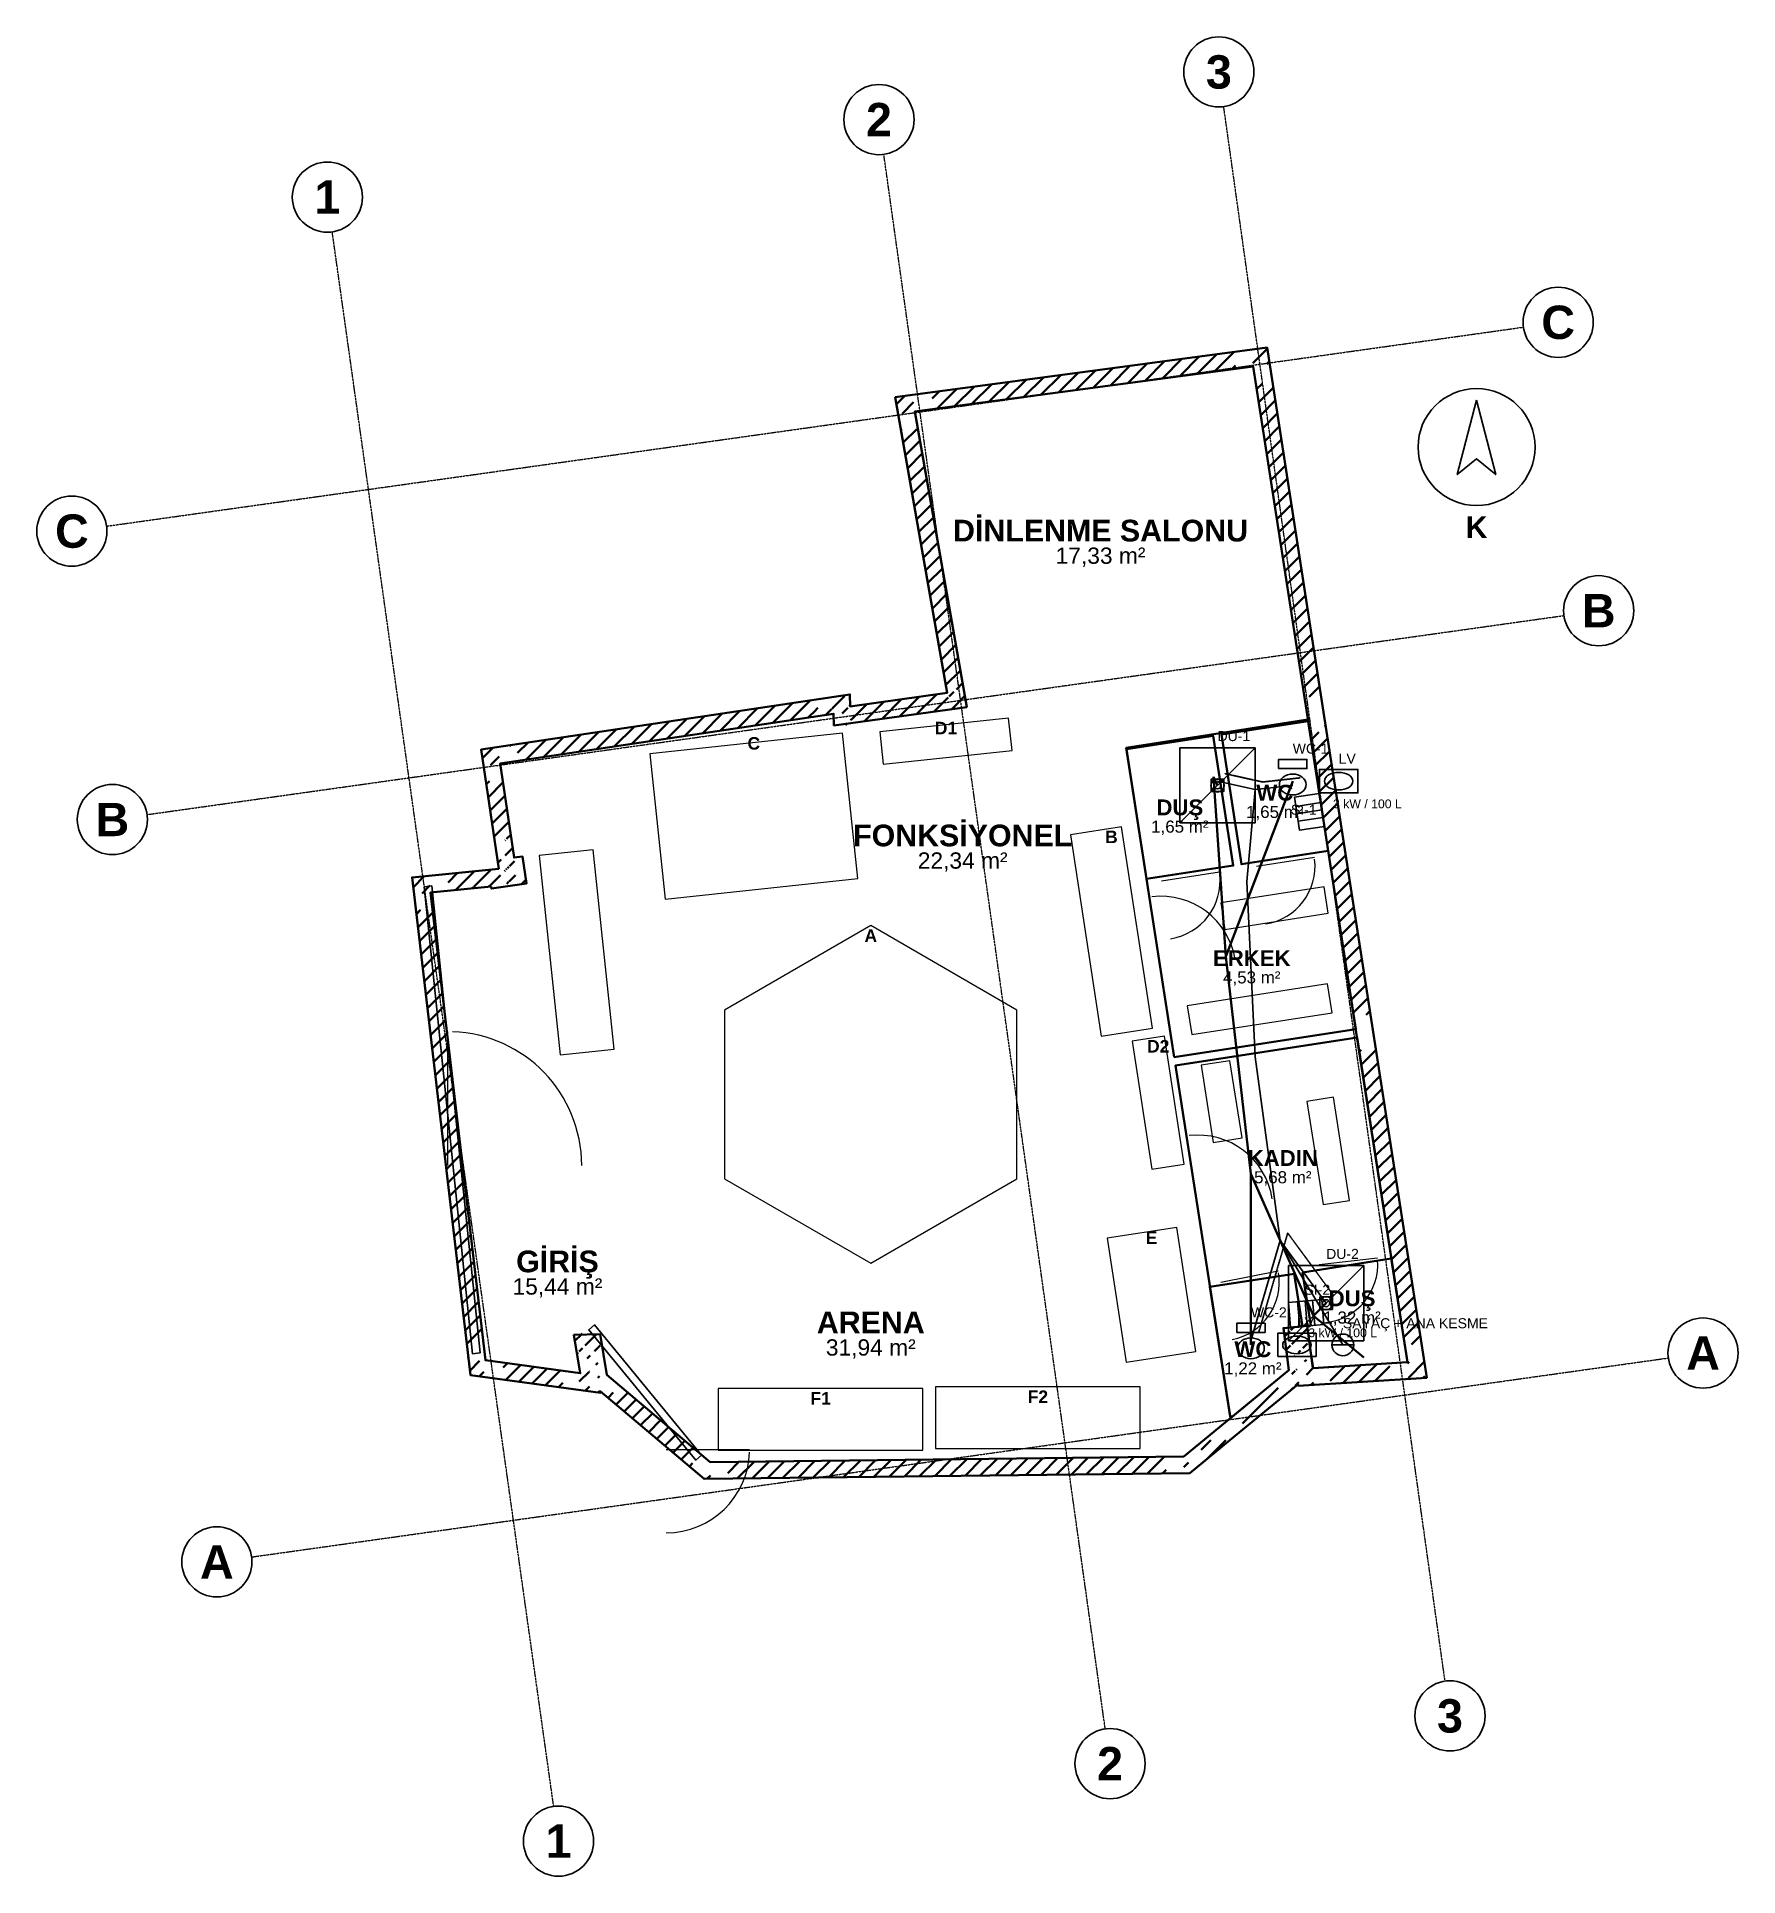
# Model space of a CAD drawing. Header units: millimetres. Extents: x -4681 to 15681, y -5011 to 17012.
import ezdxf
from ezdxf.enums import TextEntityAlignment as Align

# ---------------------------------------------------------------- set-up
doc = ezdxf.new("R2010")
doc.units = ezdxf.units.MM
doc.linetypes.add('DASHDOT', pattern=[3.556, 2.54, -0.508, 0, -0.508])
doc.linetypes.add('DASHED', pattern=[1.524, 1.27, -0.254])
for name, color, linetype, lineweight in [('A-CEPHE', 5, 'Continuous', 25), ('A-DUVAR-MEVCUT', 8, 'Continuous', 35), ('A-DUVAR-YENI', 1, 'Continuous', 35), ('A-EKIPMAN', 9, 'Continuous', 18), ('A-KAPI', 8, 'Continuous', 18), ('A-MOBILYA', 9, 'Continuous', 18), ('A-YAZI', 7, 'Continuous', 13), ('G-AKS-BALON', 8, 'Continuous', 25), ('G-AKS-HAT', 8, 'DASHDOT', 18), ('G-KUZEY', 7, 'Continuous', 25), ('M-SIHHI-CIHAZ', 8, 'Continuous', 25), ('M-SIHHI-PIS', 8, 'Continuous', 35), ('M-SIHHI-SICAK', 30, 'DASHED', 25), ('M-SIHHI-TEMIZ', 5, 'Continuous', 25)]:
    doc.layers.add(name, color=color, linetype=linetype, lineweight=lineweight)
doc.styles.add('GYM', font='arial.ttf')
doc.styles.add('GYM-B', font='arialbd.ttf')

# ---------------------------------------------------------------- blocks, each defined once
blk = doc.blocks.new('G_KUZEY')
blk.add_lwpolyline([(0, 560), (-230, -330), (0, -140), (230, -330)], close=True)
blk.add_circle((0, 0), 700)
at = {"style": 'GYM-B'}
blk.add_text('K', height=260, dxfattribs=at).set_placement((0, -960), align=Align.MIDDLE_CENTER)
blk = doc.blocks.new('M_KLOZET')
blk.add_lwpolyline([(-170, 150), (170, 150), (170, 260), (-170, 260)], close=True)
blk.add_ellipse((0, -40), major_axis=(160, 0), ratio=0.78)
at = {"style": 'GYM'}
blk.add_attdef('KOD', (0, 330), '', height=120, dxfattribs=at)
blk = doc.blocks.new('M_LAVABO')
blk.add_lwpolyline([(-230, -140), (230, -140), (230, 140), (-230, 140)], close=True)
blk.add_ellipse((0, 0), major_axis=(170, 0), ratio=0.62)
at = {"style": 'GYM'}
blk.add_attdef('KOD', (0, 210), '', height=120, dxfattribs=at)
blk = doc.blocks.new('M_DUS')
blk.add_line((-450, -450), (450, 450))
blk.add_lwpolyline([(-450, -450), (450, -450), (450, 450), (-450, 450)], close=True)
blk.add_circle((0, 0), 80)
at = {"style": 'GYM'}
blk.add_attdef('KOD', (0, 530), '', height=120, dxfattribs=at)
blk = doc.blocks.new('M_SUZGEC')
blk.add_lwpolyline([(-75, -75), (75, -75), (75, 75), (-75, 75)], close=True)
blk.add_circle((0, 0), 42)
blk = doc.blocks.new('M_ISITICI')
for p, q in [((-90, -150), (-90, 150)), ((0, -150), (0, 150)), ((90, -150), (90, 150))]:
    blk.add_line(p, q)
blk.add_lwpolyline([(-200, -150), (200, -150), (200, 150), (-200, 150)], close=True)
at = {"style": 'GYM'}
for tag, p, height in [('KOD', (0, 225), 120), ('GUC', (0, -285), 105)]:
    blk.add_attdef(tag, p, '', height=height, dxfattribs=at)
blk = doc.blocks.new('M_SAYAC')
blk.add_line((-130, 0), (130, 0))
blk.add_circle((0, 0), 130)
at = {"style": 'GYM'}
blk.add_attdef('KOD', (0, 200), '', height=120, dxfattribs=at)

msp = doc.modelspace()

# ---------------------------------------------------------------- hatches: boundary and pattern name
at = {"layer": 'A-DUVAR-MEVCUT'}
h = msp.add_hatch(dxfattribs=at)
h.set_pattern_fill('ANSI31', scale=40)
h.paths.add_polyline_path([(756, 6840), (760, 6814), (957, 6846), (953, 6872)])
h.paths.add_polyline_path([(970, 6843), (760, 6814), (756, 6840), (550, 6819), (550, 7020), (588, 7024), (970, 7024)])
h.paths.add_polyline_path([(760, 6814), (1178, 6873), (1150, 7071), (732, 7012)])
h.paths.add_polyline_path([(1149, 7083), (1178, 6873), (968, 6843), (968, 7083)])
h.paths.add_polyline_path([(1178, 6873), (1133, 7198), (935, 7171), (979, 6845)])
h.paths.add_polyline_path([(999, 7408), (1032, 7185), (1133, 7198), (1162, 6988), (923, 6988), (923, 7408)])
h.paths.add_polyline_path([(1133, 7198), (1032, 7185), (1058, 6986), (1159, 6999)])
h.paths.add_polyline_path([(1001, 7395), (1032, 7185), (1133, 7198), (1164, 6975), (822, 6975), (822, 7047), (850, 7050), (822, 7237), (822, 7395)])
h.paths.add_polyline_path([(1032, 7185), (864, 8310), (666, 8281), (834, 7155)])
h.paths.add_polyline_path([(1074, 8342), (864, 8310), (895, 8100), (693, 8100), (654, 8362), (654, 8481), (916, 8520), (1074, 8520)])
h.paths.add_polyline_path([(864, 8310), (4855, 8908), (4826, 9106), (834, 8508)])
h.paths.add_polyline_path([(4645, 9079), (4907, 9118), (5051, 9118), (5053, 8996), (5065, 8998), (5065, 8796), (4858, 8767), (4855, 8908), (4645, 8877)])
h.paths.add_polyline_path([(4855, 8908), (4858, 8767), (5058, 8772), (5055, 8912)])
h.paths.add_polyline_path([(5068, 8977), (5068, 8796), (4858, 8767), (4855, 8908), (4648, 8877), (4648, 8977)])
h.paths.add_polyline_path([(4858, 8767), (6449, 8988), (6422, 9186), (4831, 8965)])
h.paths.add_polyline_path([(6412, 9198), (6449, 8988), (6239, 8959), (6239, 9198)])
h.paths.add_polyline_path([(6449, 8988), (5826, 12526), (5629, 12492), (6252, 8954)])
h.paths.add_polyline_path([(6036, 12554), (5826, 12526), (5863, 12316), (5660, 12316), (5616, 12566), (5616, 12700), (5888, 12736), (6036, 12736)])
h.paths.add_polyline_path([(5826, 12526), (9876, 13066), (9849, 13265), (5800, 12725)])
h.paths.add_polyline_path([(9908, 12856), (9876, 13066), (9666, 13038), (9666, 13240), (9938, 13276), (10046, 13276), (10086, 13017), (10086, 12856)])
h.paths.add_polyline_path([(9876, 13066), (10521, 8898), (10719, 8928), (10073, 13097)])
h.paths.add_polyline_path([(10554, 8688), (10521, 8898), (10489, 9108), (10691, 9108), (10719, 8928), (10731, 8848), (10731, 8688)])
h.paths.add_polyline_path([(10521, 8898), (11111, 5092), (11308, 5122), (10719, 8928)])
h.paths.add_polyline_path([(11143, 4882), (11111, 5092), (11078, 5302), (11281, 5302), (11308, 5122), (11321, 5042), (11321, 4882)])
h.paths.add_polyline_path([(11111, 5092), (11722, 1144), (11920, 1174), (11308, 5122)])
h.paths.add_polyline_path([(11512, 1131), (11722, 1144), (11690, 1354), (11892, 1354), (11932, 1095), (11932, 957), (11570, 934), (11512, 934)])
h.paths.add_polyline_path([(11722, 1144), (10589, 1072), (10601, 873), (11735, 944)])
h.paths.add_polyline_path([(10379, 1282), (10562, 1282), (10589, 1072), (10799, 1086), (10799, 885), (10436, 862), (10414, 862), (10412, 877), (10394, 862), (10379, 862)])
h.paths.add_polyline_path([(10589, 1072), (10524, 1577), (10326, 1552), (10390, 1047)])
h.paths.add_polyline_path([(10314, 1367), (10314, 1558), (10524, 1577), (10551, 1367)])
h.paths.add_polyline_path([(10524, 1577), (10239, 1552), (10257, 1352), (10542, 1378)])
h.paths.add_polyline_path([(10449, 1342), (10266, 1342), (10239, 1552), (10449, 1570)])
h.paths.add_polyline_path([(10239, 1552), (10303, 1047), (10502, 1072), (10437, 1577)])
h.paths.add_polyline_path([(10093, 875), (10303, 1047), (10277, 1257), (10513, 1257), (10513, 867), (10414, 861), (10412, 877), (10363, 837), (10093, 837)])
h.paths.add_polyline_path([(10303, 1047), (9540, 421), (9667, 266), (10430, 892)])
h.paths.add_polyline_path([(9330, 248), (9540, 421), (9750, 593), (9750, 334), (9667, 266), (9600, 211), (9330, 211)])
h.paths.add_polyline_path([(9540, 421), (9046, 15), (9173, -139), (9667, 266)])
h.paths.add_polyline_path([(9256, -71), (9119, -184), (8836, -187), (8836, 13), (9046, 15), (9256, 188)])
h.paths.add_polyline_path([(9046, 15), (3378, -54), (3381, -253), (9049, -185)])
h.paths.add_polyline_path([(3588, -251), (3306, -254), (3168, -138), (3168, 124), (3378, -54), (3588, -51)])
h.paths.add_polyline_path([(3378, -54), (2142, 991), (2013, 839), (3249, -206)])
h.paths.add_polyline_path([(1932, 796), (1932, 1201), (2106, 1201), (2142, 991), (2352, 814), (2352, 781), (2080, 781), (2063, 796), (2066, 781), (2041, 781)])
h.paths.add_polyline_path([(2142, 991), (2060, 1478), (1863, 1445), (1944, 958)])
h.paths.add_polyline_path([(1850, 1268), (1850, 1474), (2060, 1478), (2095, 1268)])
h.paths.add_polyline_path([(2060, 1478), (1747, 1471), (1752, 1271), (2064, 1278)])
h.paths.add_polyline_path([(1957, 1261), (1782, 1261), (1747, 1471), (1957, 1476)])
h.paths.add_polyline_path([(1747, 1471), (1824, 1012), (2021, 1046), (1944, 1504)])
h.paths.add_polyline_path([(2034, 1222), (2034, 802), (1884, 802), (1614, 839), (1614, 1041), (1824, 1012), (1789, 1222)])
h.paths.add_polyline_path([(1824, 1012), (689, 1166), (662, 968), (1797, 814)])
h.paths.add_polyline_path([(664, 1376), (689, 1166), (899, 1138), (899, 957), (749, 957), (508, 989), (479, 1240), (479, 1376)])
h.paths.add_polyline_path([(689, 1166), (32, 6768), (-166, 6745), (490, 1143)])
h.paths.add_polyline_path([(242, 6789), (32, 6768), (57, 6558), (-144, 6558), (-178, 6842), (-178, 6948), (123, 6978), (242, 6978)])
h.paths.add_polyline_path([(32, 6768), (756, 6840), (736, 7039), (13, 6967)])
h.paths.add_polyline_path([(966, 6843), (760, 6814), (756, 6840), (546, 6819), (546, 7020), (847, 7050), (966, 7050)])

# ---------------------------------------------------------------- linework, layer by layer
at = {"layer": 'A-CEPHE'}
for points in [[(-45, 6835), (45, 6845), (625, 1255), (535, 1245)], [(3275, 29), (3205, -29), (1925, 1531), (1995, 1589)]]:
    msp.add_lwpolyline(points, close=True, dxfattribs=at)
at = {"layer": 'A-DUVAR-MEVCUT'}
for points in [[(850, 7050), (636, 8479), (5050, 9139), (5053, 8996), (6216, 9158), (5593, 12697), (10043, 13291), (10719, 8928), (11308, 5122), (11953, 958), (10414, 861), (10412, 877), (9667, 266), (9119, -184), (3306, -254), (2063, 796), (2066, 778), (508, 989), (-190, 6947)], [(756, 6840), (760, 6814), (1178, 6873), (1133, 7198), (1032, 7185), (864, 8310), (4855, 8908), (4858, 8767), (6449, 8988), (5826, 12526), (9876, 13066), (10521, 8898), (11111, 5092), (11722, 1144), (10589, 1072), (10524, 1577), (10239, 1552), (10303, 1047), (9540, 421), (9046, 15), (3378, -54), (2142, 991), (2060, 1478), (1747, 1471), (1824, 1012), (689, 1166), (32, 6768)]]:
    msp.add_lwpolyline(points, close=True, dxfattribs=at)
at = {"layer": 'A-DUVAR-YENI'}
for points in [[(8930, 4796), (11104, 5132), (10531, 8838), (8357, 8499)], [(10534, 8818), (10774, 7266), (9736, 7105), (9496, 8658)], [(8360, 8482), (9397, 8643), (9638, 7090), (8600, 6929)], [(9604, 473), (10303, 1047), (10239, 1552), (10524, 1577), (10589, 1072), (11722, 1144), (11120, 5032), (8946, 4695)], [(10559, 1306), (10524, 1577), (10519, 1598), (10541, 1580), (10566, 1584), (10467, 2217), (11530, 2383), (11722, 1144), (10595, 1073)], [(10303, 1047), (9634, 498), (9601, 492), (9359, 2045), (10369, 2202), (10467, 1572), (10239, 1552)]]:
    msp.add_lwpolyline(points, close=True, dxfattribs=at)
at = {"layer": 'A-EKIPMAN'}
for points in [[(6991, 8468), (6950, 8856), (5409, 8692), (5450, 8304)], [(4960, 8673), (2654, 8427), (2840, 6687), (5146, 6933)], [(8302, 7553), (7689, 7459), (8058, 5047), (8671, 5141)], [(5300, 6370), (3551, 5360), (3551, 3340), (5300, 2330), (7049, 3340), (7049, 5360)], [(8816, 5046), (8430, 4987), (8664, 3454), (9050, 3513)], [(9189, 1272), (8962, 2755), (8131, 2628), (8358, 1145)], [(5925, 90), (5925, 830), (3475, 830), (3475, 90)], [(8525, 110), (8525, 850), (6075, 850), (6075, 110)]]:
    msp.add_lwpolyline(points, close=True, dxfattribs=at)
at = {"layer": 'A-KAPI'}
for p, q in [((9917, 7082), (10609, 7190)), ((8781, 6906), (9473, 7014)), ((8772, 5822), (8634, 6712)), ((240, 3500), (240, 5100)), ((9216, 2962), (9078, 3852)), ((9488, 2100), (10174, 2238)), ((10668, 2314), (11364, 2392)), ((2850, 100), (3850, 100))]:
    msp.add_line(p, q, dxfattribs=at)
for centre, radius, start, end in [((9917, 7082), 700, -81.2, 6.8), ((8781, 6906), 700, -81.2, 6.8), ((8772, 5822), 900, 8.8, 96.8), ((240, 3500), 1600, 0, 88), ((9216, 2962), 900, 8.8, 96.8), ((9488, 2100), 700, -78.6, 9.4), ((10668, 2314), 700, -83.6, 4.4), ((2850, 100), 1000, -90, -2)]:
    msp.add_arc(centre, radius, start, end, dxfattribs=at)
at = {"layer": 'A-MOBILYA'}
for points in [[(1978, 7277), (1331, 7209), (1582, 4823), (2229, 4891)], [(9489, 6642), (9538, 6326), (10774, 6518), (10725, 6834)], [(9088, 5412), (9142, 5066), (10822, 5326), (10768, 5672)], [(9599, 4752), (9254, 4699), (9397, 3775), (9743, 3829)], [(10836, 4315), (10520, 4266), (10713, 3031), (11029, 3080)]]:
    msp.add_lwpolyline(points, close=True, dxfattribs=at)
at = {"layer": 'G-AKS-BALON'}
for centre in [(9466, 16592), (5398, 16021), (-1203, 15093), (13527, 13594), (-4261, 11094), (14012, 10141), (-3776, 7641), (15261, 1253), (-2526, -1247), (12232, -3091), (8164, -3663), (1563, -4591)]:
    msp.add_circle(centre, 420, dxfattribs=at)
at = {"layer": 'G-AKS-HAT'}
for p, q in [((12173, -2676), (9524, 16177)), ((8106, -3247), (5456, 15605)), ((1505, -4175), (-1145, 14677)), ((-3845, 11153), (13111, 13536)), ((-3360, 7700), (13596, 10083)), ((-2111, -1189), (14845, 1194))]:
    msp.add_line(p, q, dxfattribs=at)
at = {"layer": 'M-SIHHI-PIS'}
for points in [[(9400, 8150), (9550, 6000), (9850, 3400), (10600, 1700), (11200, 1200)], [(9450, 8050), (9400, 8150)], [(10350, 8100), (9550, 6000)], [(9850, 1350), (9850, 3400)], [(10750, 1850), (10600, 1700)]]:
    msp.add_lwpolyline(points, dxfattribs=at)
at = {"layer": 'M-SIHHI-SICAK'}
for points in [[(9990, 8090), (9540, 8190)], [(9990, 8090), (10440, 8140)], [(10290, 2690), (9940, 1490)], [(10290, 2690), (10840, 1940)]]:
    msp.add_lwpolyline(points, dxfattribs=at)
at = {"layer": 'M-SIHHI-TEMIZ'}
for points in [[(9900, 8000), (9450, 8100)], [(10950, 1350), (10200, 2600), (9900, 4800), (9800, 6900), (9900, 8000)], [(9900, 8000), (10350, 8050)], [(10200, 2600), (9850, 1400)], [(10200, 2600), (10750, 1850)]]:
    msp.add_lwpolyline(points, dxfattribs=at)

# ---------------------------------------------------------------- block references
at = {"layer": 'G-KUZEY'}
msp.add_blockref('G_KUZEY', (12550, 12100), dxfattribs=at)
at = {"layer": 'M-SIHHI-CIHAZ'}
for name, p, values in [('M_DUS', (9450, 8050), {'KOD': 'DU-1'}), ('M_KLOZET', (10350, 8100), {'KOD': 'WC-1'}), ('M_LAVABO', (10900, 8100), {'KOD': 'LV'}), ('M_DUS', (10750, 1850), {'KOD': 'DU-2'}), ('M_KLOZET', (9850, 1350), {'KOD': 'WC-2'}), ('M_LAVABO', (10400, 1350), {'KOD': 'LV'})]:
    msp.add_blockref(name, p, dxfattribs=at).add_auto_attribs(values)
for p in [(9450, 8050), (10750, 1850)]:
    msp.add_blockref('M_SUZGEC', p, dxfattribs=at)
ref = msp.add_blockref('M_ISITICI', (10550, 7732), dxfattribs=dict(at, rotation=98.8))
ref.add_attrib('KOD', 'SI-1', (10328, 7698), dxfattribs={"layer": '0', "height": 120, "style": 'GYM'})
ref.add_attrib('GUC', '3 kW / 100 L', (10832, 7776), dxfattribs={"layer": '0', "height": 105, "style": 'GYM'})
ref = msp.add_blockref('M_ISITICI', (10511, 1727), dxfattribs=dict(at, rotation=5.1))
ref.add_attrib('KOD', 'SI-2', (10491, 1951), dxfattribs={"layer": '0', "height": 120, "style": 'GYM'})
ref.add_attrib('GUC', '3 kW / 100 L', (10536, 1443), dxfattribs={"layer": '0', "height": 105, "style": 'GYM'})
at = {"layer": 'M-SIHHI-TEMIZ'}
msp.add_blockref('M_SAYAC', (10950, 1350), dxfattribs=at).add_auto_attribs({'KOD': 'SAYAÇ + ANA KESME'})

# ---------------------------------------------------------------- texts
at = {"layer": 'A-EKIPMAN', "style": 'GYM-B'}
for s, p in [('D1', (6200, 8736)), ('C', (3900, 8553)), ('B', (8180, 7433)), ('A', (5300, 6250)), ('D2', (8740, 4926)), ('E', (8660, 2635)), ('F1', (4700, 710)), ('F2', (7300, 730))]:
    msp.add_text(s, height=150, dxfattribs=at).set_placement(p, align=Align.MIDDLE_CENTER)
at = {"layer": 'A-YAZI'}
for s, height, style, p in [('DİNLENME SALONU', 260, 'GYM-B', (8050, 11100)), ('17,33 m²', 195, 'GYM', (8050, 10800)), ('WC', 190, 'GYM-B', (10135, 7962)), ('DUŞ', 190, 'GYM-B', (8999, 7786)), ('1,65 m²', 145, 'GYM', (10135, 7732)), ('FONKSİYONEL', 260, 'GYM-B', (6400, 7450)), ('1,65 m²', 145, 'GYM', (8999, 7556)), ('22,34 m²', 195, 'GYM', (6400, 7150)), ('ERKEK', 190, 'GYM-B', (9860, 5981)), ('4,53 m²', 145, 'GYM', (9860, 5751)), ('KADIN', 190, 'GYM-B', (10231, 3588)), ('5,68 m²', 145, 'GYM', (10231, 3358)), ('GİRİŞ', 260, 'GYM-B', (1550, 2350)), ('15,44 m²', 195, 'GYM', (1550, 2050)), ('DUŞ', 190, 'GYM-B', (11060, 1908)), ('ARENA', 260, 'GYM-B', (5300, 1620)), ('1,32 m²', 145, 'GYM', (11060, 1678)), ('31,94 m²', 195, 'GYM', (5300, 1320)), ('WC', 190, 'GYM-B', (9873, 1299)), ('1,22 m²', 145, 'GYM', (9873, 1069))]:
    msp.add_text(s, height=height, dxfattribs=dict(at, style=style)).set_placement(p, align=Align.MIDDLE_CENTER)
at = {"layer": 'G-AKS-BALON', "style": 'GYM-B'}
for s, p in [('3', (9466, 16592)), ('2', (5398, 16021)), ('1', (-1203, 15093)), ('C', (13527, 13594)), ('C', (-4261, 11094)), ('B', (14012, 10141)), ('B', (-3776, 7641)), ('A', (15261, 1253)), ('A', (-2526, -1247)), ('3', (12232, -3091)), ('2', (8164, -3663)), ('1', (1563, -4591))]:
    msp.add_text(s, height=399, dxfattribs=at).set_placement(p, align=Align.MIDDLE_CENTER)

doc.saveas('drawing.dxf')
